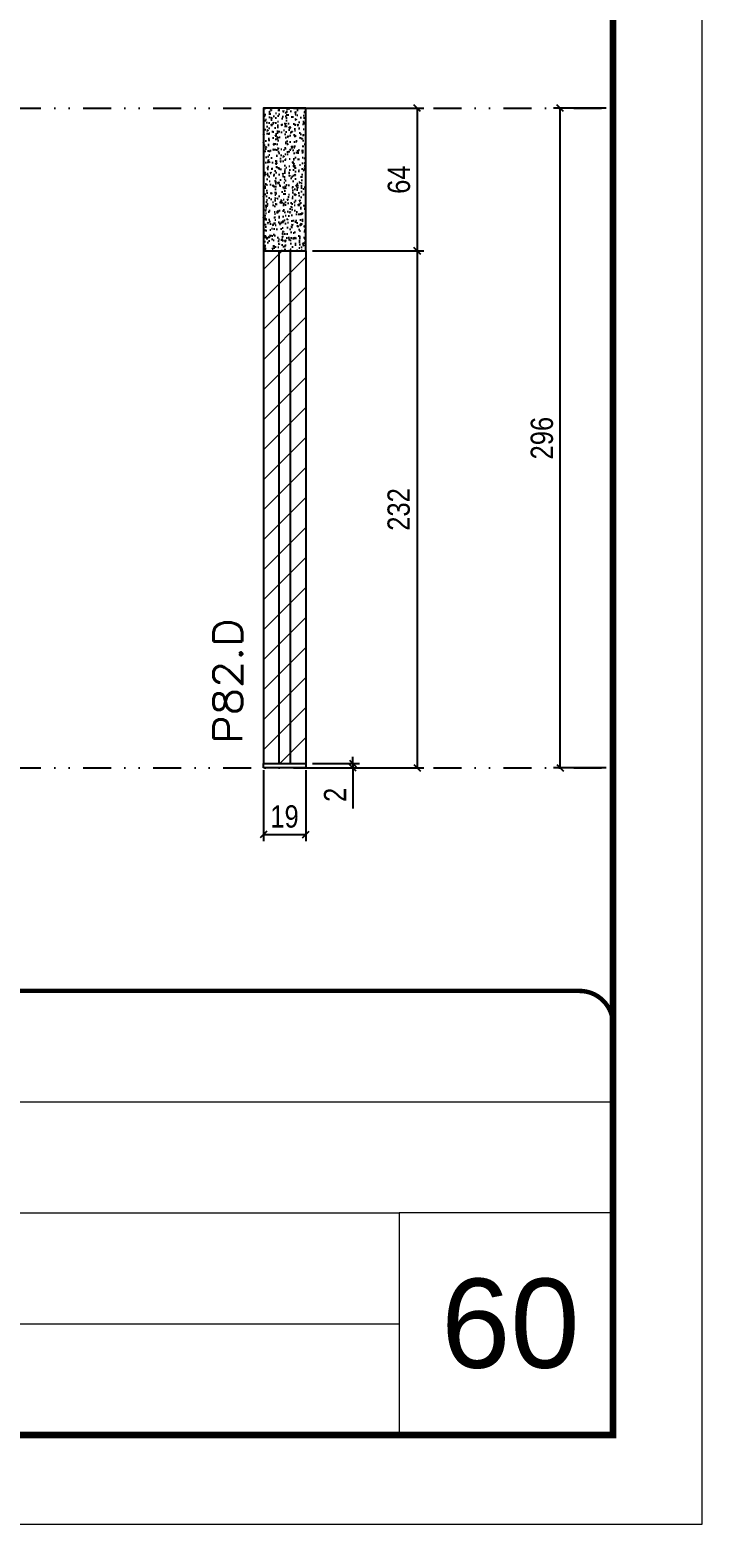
# Model space of a CAD drawing. Extents: x 14400 to 27878, y -21631 to 6985.
# Drawn here: x 20352 to 20653, y -10145 to -9475 of the extents above; entities that cross this region are included whole.
import ezdxf

# ---------------------------------------------------------------- set-up
doc = ezdxf.new("R2010")
doc.units = 0
for name, pattern in [('CONTINUO', [0]), ('DASHED', [0.75, 0.5, -0.25]), ('DIVIDE2', [0.625, 0.25, -0.125, 0, -0.125, 0, -0.125])]:
    doc.linetypes.add(name, pattern=pattern)
for name, color, linetype, lineweight in [('CARIMBO', 255, 'Continuous', 9), ('Folhas', 255, 'Continuous', 9), ('Hachura', 251, 'Continuous', 9), ('SARRAFO DE PRESSAO', 251, 'DASHED', 9), ('Texto Seção', 7, 'Continuous', 15)]:
    doc.layers.add(name, color=color, linetype=linetype, lineweight=lineweight)
for name, color, linetype in [('COTA', 241, 'Continuous'), ('Nível', 160, 'Continuous'), ('Painéis', 200, 'Continuous'), ('SARR_2.2x7', 40, 'Continuous')]:
    doc.layers.add(name, color=color, linetype=linetype)
doc.styles.add('ARIAL', font='arial.ttf')
doc.styles.add('COTA TECNICA', font='techl___.ttf', dxfattribs={"height": 10})
doc.styles.add('COTA TECNICA-50', font='techl___.ttf', dxfattribs={"height": 10})
doc.styles.add('REGUA-120', font='ROMANS.shx', dxfattribs={"height": 15})
doc.dimstyles.new('COTA PAINEL-50', dxfattribs={"dimtxt": 10, "dimasz": 3, "dimexe": 3, "dimexo": 3, "dimgap": 3, "dimtad": 1, "dimdec": 1, "dimzin": 12, "dimdsep": 46, "dimtxsty": 'COTA TECNICA-50', "dimblk1": 'OBLIQUE', "dimblk2": 'OBLIQUE', "dimsah": 1, "dimcen": 0.9, "dimclrd": 4, "dimclre": 4, "dimclrt": 240, "dimadec": 1, "dimazin": 3, "dimtfac": 1, "dimtdec": 1, "dimtmove": 0, "dimatfit": 3, "dimfxl": 1, "dimtolj": 1, "dimtzin": 12, "dimarcsym": 0})
doc.dimstyles.new('PAINEL', dxfattribs={"dimtxt": 10, "dimasz": 3, "dimexe": 3, "dimexo": 3, "dimgap": 3, "dimtad": 1, "dimdec": 1, "dimzin": 12, "dimdsep": 46, "dimtxsty": 'COTA TECNICA', "dimblk1": 'OBLIQUE', "dimblk2": 'OBLIQUE', "dimsah": 1, "dimcen": 0.9, "dimclrd": 4, "dimclre": 4, "dimclrt": 240, "dimadec": 1, "dimazin": 3, "dimtfac": 1, "dimtdec": 1, "dimtmove": 0, "dimatfit": 3, "dimfxl": 1, "dimtolj": 1, "dimtzin": 12, "dimarcsym": 0})

# ---------------------------------------------------------------- blocks, each defined once
blk = doc.blocks.new('9999999999')
at = {"color": 30, "linetype": 'CONTINUO'}
for p, q in [((98564.56, 34379.64), (99583.98, 34379.64)), ((98564.56, 34329.83), (99487.98, 34329.83)), ((99583.98, 34329.83), (99487.98, 34329.83)), ((99487.98, 34329.83), (99487.98, 34230.21)), ((98564.56, 34280.02), (99487.98, 34280.02))]:
    blk.add_line(p, q, dxfattribs=at)
at = {"color": 30, "linetype": 'CONTINUO', "const_width": 2}
blk.add_lwpolyline([(99583.98, 34230.21), (99583.98, 34414.45, 0.414214), (99568.98, 34429.45), (98228.98, 34429.45, 0.414214), (98213.98, 34414.45), (98213.98, 34245.21, 0.414214), (98228.98, 34230.21), (99583.98, 34230.21)], format="xyb", dxfattribs=at)
at = {"layer": 'Folhas'}
blk.add_lwpolyline([(98138.98, 34190.21), (99623.98, 34190.21), (99623.98, 35240.21), (98138.98, 35240.21)], close=True, dxfattribs=at)
at = {"layer": 'Folhas', "color": 30, "const_width": 3}
blk.add_lwpolyline([(98213.98, 34230.21), (99583.98, 34230.21), (99583.98, 35200.21), (98213.98, 35200.21)], close=True, dxfattribs=at)
blk = doc.blocks.new('_Oblique')
at = {"color": 0, "linetype": 'ByBlock', "lineweight": -2}
blk.add_line((-0.5, -0.5), (0.5, 0.5), dxfattribs=at)
blk = doc.blocks.new('*D2428')
at = {"layer": 'COTA', "color": 4, "lineweight": -2, "transparency": 16777216}
for p, q in [((20610.47, -9510.04), (20586.74, -9510.04)), ((20589.74, -9806.04), (20589.74, -9510.04)), ((20610.47, -9806.04), (20586.74, -9806.04))]:
    blk.add_line(p, q, dxfattribs=at)
at = {"layer": 'Defpoints', "color": 0, "transparency": 16777216}
for p in [(20589.74, -9510.04), (20613.47, -9510.04), (20613.47, -9806.04)]:
    blk.add_point(p, dxfattribs=at)
at = {"layer": 'COTA', "color": 4, "lineweight": -2, "transparency": 16777216, "xscale": 3, "yscale": 3, "zscale": 3}
for p, rotation in [((20589.74, -9510.04), 90), ((20589.74, -9806.04), 270)]:
    blk.add_blockref('_Oblique', p, dxfattribs=dict(at, rotation=rotation))
at = {"layer": 'COTA', "color": 240, "transparency": 16777216, "insert": (20581.6, -9658.04), "char_height": 10, "attachment_point": 5, "rotation": 90, "style": 'COTA TECNICA'}
blk.add_mtext('\\A1;296', dxfattribs=at)
blk = doc.blocks.new('*D2435')
at = {"layer": 'COTA', "color": 4, "lineweight": -2, "transparency": 16777216}
for p, q in [((20456.54, -9807.04), (20456.54, -9838.94)), ((20475.54, -9807.04), (20475.54, -9838.94)), ((20456.54, -9835.94), (20475.54, -9835.94))]:
    blk.add_line(p, q, dxfattribs=at)
at = {"layer": 'Defpoints', "color": 0, "transparency": 16777216}
for p in [(20456.54, -9804.04), (20475.54, -9804.04), (20475.54, -9835.94)]:
    blk.add_point(p, dxfattribs=at)
at = {"layer": 'COTA', "color": 4, "lineweight": -2, "transparency": 16777216, "xscale": 3, "yscale": 3, "zscale": 3, "rotation": 180}
blk.add_blockref('_Oblique', (20456.54, -9835.94), dxfattribs=at)
at = {"layer": 'COTA', "color": 4, "lineweight": -2, "transparency": 16777216, "xscale": 3, "yscale": 3, "zscale": 3}
blk.add_blockref('_Oblique', (20475.54, -9835.94), dxfattribs=at)
at = {"layer": 'COTA', "color": 240, "transparency": 16777216, "insert": (20466.04, -9827.85), "char_height": 10, "attachment_point": 5, "style": 'COTA TECNICA'}
blk.add_mtext('\\A1;19', dxfattribs=at)
blk = doc.blocks.new('*D2436')
at = {"layer": 'COTA', "color": 4, "lineweight": -2, "transparency": 16777216}
for p, q in [((20496.73, -9804.04), (20496.73, -9801.04)), ((20478.54, -9804.04), (20499.73, -9804.04)), ((20478.54, -9806.04), (20499.73, -9806.04)), ((20496.73, -9804.04), (20496.73, -9806.04)), ((20496.73, -9806.04), (20496.73, -9824.15))]:
    blk.add_line(p, q, dxfattribs=at)
at = {"layer": 'Defpoints', "color": 0, "transparency": 16777216}
for p in [(20475.54, -9804.04), (20475.54, -9806.04), (20496.73, -9804.04)]:
    blk.add_point(p, dxfattribs=at)
at = {"layer": 'COTA', "color": 4, "lineweight": -2, "transparency": 16777216, "xscale": 3, "yscale": 3, "zscale": 3}
for p, rotation in [((20496.73, -9804.04), 270), ((20496.73, -9806.04), 90)]:
    blk.add_blockref('_Oblique', p, dxfattribs=dict(at, rotation=rotation))
at = {"layer": 'COTA', "color": 240, "transparency": 16777216, "insert": (20488.73, -9818.1), "char_height": 10, "attachment_point": 5, "rotation": 90, "style": 'COTA TECNICA-50'}
blk.add_mtext('\\A1;2', dxfattribs=at)
blk = doc.blocks.new('*D2438')
at = {"layer": 'COTA', "color": 4, "linetype": 'ByBlock', "lineweight": -2, "transparency": 16777216}
for p, q in [((20478.54, -9510.04), (20528.53, -9510.04)), ((20525.53, -9510.04), (20525.53, -9574.04)), ((20478.54, -9574.04), (20528.53, -9574.04))]:
    blk.add_line(p, q, dxfattribs=at)
at = {"layer": 'Defpoints', "color": 0, "linetype": 'ByBlock', "transparency": 16777216}
for p in [(20475.54, -9510.04), (20475.54, -9574.04), (20525.53, -9574.04)]:
    blk.add_point(p, dxfattribs=at)
at = {"layer": 'COTA', "color": 4, "linetype": 'ByBlock', "lineweight": -2, "transparency": 16777216, "xscale": 3, "yscale": 3, "zscale": 3}
for p, rotation in [((20525.53, -9510.04), 90), ((20525.53, -9574.04), 270)]:
    blk.add_blockref('_Oblique', p, dxfattribs=dict(at, rotation=rotation))
at = {"layer": 'COTA', "color": 240, "linetype": 'ByBlock', "transparency": 16777216, "insert": (20517.43, -9542.04), "char_height": 10, "attachment_point": 5, "rotation": 90, "style": 'COTA TECNICA'}
blk.add_mtext('\\A1;64', dxfattribs=at)
blk = doc.blocks.new('*D2437')
at = {"layer": 'COTA', "color": 4, "lineweight": -2, "transparency": 16777216}
for p, q in [((20478.54, -9574.04), (20528.53, -9574.04)), ((20525.53, -9574.04), (20525.53, -9806.04)), ((20478.54, -9806.04), (20528.53, -9806.04))]:
    blk.add_line(p, q, dxfattribs=at)
at = {"layer": 'Defpoints', "color": 0, "transparency": 16777216}
for p in [(20475.54, -9574.04), (20475.54, -9806.04), (20525.53, -9806.04)]:
    blk.add_point(p, dxfattribs=at)
at = {"layer": 'COTA', "color": 4, "lineweight": -2, "transparency": 16777216, "xscale": 3, "yscale": 3, "zscale": 3}
for p, rotation in [((20525.53, -9574.04), 90), ((20525.53, -9806.04), 270)]:
    blk.add_blockref('_Oblique', p, dxfattribs=dict(at, rotation=rotation))
at = {"layer": 'COTA', "color": 240, "transparency": 16777216, "insert": (20517.31, -9690.04), "char_height": 10, "attachment_point": 5, "rotation": 90, "style": 'COTA TECNICA'}
blk.add_mtext('\\A1;232', dxfattribs=at)

msp = doc.modelspace()

# ---------------------------------------------------------------- hatches: boundary and pattern name
at = {"layer": 'COTA'}
h = msp.add_hatch(dxfattribs=at)
h.set_pattern_fill('AR-CONC', color=256, scale=0.03)
h.set_pattern_definition([(50, (4773.675, -13822.9013), (5.4655401, -0.4781726), [0.5715, -6.2865]), (355, (4773.675, -13822.9013), (-1.0573026, 5.7317054), [0.4572, -5.0292175]), (100.451445, (4774.1304, -13822.941), (4.4082374, 5.2535326), [0.4857003, -5.3427073]), (46.1842, (4773.675, -13821.377), (8.1323712, -1.2612698), [0.85725, -9.42975]), (96.63556, (4774.353, -13821.4824), (7.122124, 7.4227837), [0.7285507, -8.0140682]), (351.18415, (4773.675, -13821.377), (7.122124, 7.4227837), [0.685799, -7.543792]), (21, (4774.437, -13821.7583), (4.5484317, -3.067956), [0.5715, -6.2865]), (326, (4774.437, -13821.7583), (1.8540609, 5.525639), [0.4572, -5.0292]), (71.451445, (4774.816, -13822.014), (6.4024926, 2.457683), [0.4857003, -5.3426981]), (37.5, (4773.675, -13822.9013), (0.0926581, 2.53665117), [0, -4.96824, 0, -5.1054, 0, -5.04825]), (7.5, (4773.675, -13822.9013), (2.00458988, 3.00541724), [0, -2.91084, 0, -4.85394, 0, -1.92405]), (327.5, (4771.9757, -13822.9013), (4.06771786, -0.17186232), [0, -1.905, 0, -5.9436, 0, -7.8867]), (317.5, (4771.2137, -13822.9013), (4.44387544, 0.7627947), [0, -2.4765, 0, -3.94716, 0, -5.6007])])
h.paths.add_polyline_path([(20475.54, -9510.04), (20456.54, -9510.04), (20456.54, -9574.04), (20475.54, -9574.04)])
at = {"layer": 'Hachura', "linetype": 'ByBlock'}
h = msp.add_hatch(dxfattribs=at)
h.set_pattern_fill('ANSI31', color=256, scale=3)
h.paths.add_polyline_path([(20475.54, -9574.04), (20456.54, -9574.04), (20456.54, -9804.04), (20475.54, -9804.04)])

# ---------------------------------------------------------------- linework, layer by layer
at = {"layer": 'COTA', "linetype": 'ByBlock'}
msp.add_lwpolyline([(20456.54, -9574.04), (20475.54, -9574.04), (20475.54, -9510.04), (20456.54, -9510.04)], close=True, dxfattribs=at)
at = {"layer": 'Nível', "color": 4, "linetype": 'DIVIDE2', "ltscale": 50}
for p, q in [((19243.47, -9510.04), (20613.47, -9510.04)), ((19243.47, -9806.04), (20613.47, -9806.04))]:
    msp.add_line(p, q, dxfattribs=at)
at = {"layer": 'Painéis'}
for p, q in [((20456.54, -9574.04), (20456.54, -9804.04)), ((20456.54, -9574.04), (20475.54, -9574.04)), ((20475.54, -9574.04), (20475.54, -9804.04)), ((20456.54, -9804.04), (20475.54, -9804.04)), ((20456.54, -9804.04), (20475.54, -9804.04)), ((20456.54, -9806.04), (20456.54, -9804.04)), ((20475.54, -9806.04), (20456.54, -9806.04)), ((20475.54, -9804.04), (20475.54, -9806.04))]:
    msp.add_line(p, q, dxfattribs=at)
at = {"layer": 'SARR_2.2x7'}
for p, q in [((20463.54, -9574.04), (20463.54, -9804.04)), ((20468.54, -9574.04), (20468.54, -9804.04))]:
    msp.add_line(p, q, dxfattribs=at)

# ---------------------------------------------------------------- block references
at = {"layer": 'SARRAFO DE PRESSAO', "color": 6, "linetype": 'ByBlock'}
msp.add_blockref('9999999999', (-78970.51, -44335.53), dxfattribs=at)

# ---------------------------------------------------------------- texts
at = {"layer": 'CARIMBO', "style": 'ARIAL'}
msp.add_text('60', height=40, dxfattribs=at).set_placement((20536.33, -10075.18))
at = {"layer": 'Texto Seção', "style": 'REGUA-120', "width": 1.1}
msp.add_text('P82.D', height=13, rotation=90, dxfattribs=at).set_placement((20447.09, -9795.28))

# ---------------------------------------------------------------- dimensions: what is measured, and where the dimension line sits
at = {"layer": 'COTA', "linetype": 'ByBlock'}
dim = msp.add_linear_dim(base=(20525.53, -9574.04), p1=(20475.54, -9510.04), p2=(20475.54, -9574.04), angle=90, dimstyle='PAINEL', dxfattribs=at)
dim.commit()
dim.dimension.update_dxf_attribs({"geometry": '*D2438', "text_midpoint": (20517.43, -9542.04)})
at = {"layer": 'COTA'}
for base, p1, p2, picture, middle in [((20589.74, -9510.04), (20613.47, -9806.04), (20613.47, -9510.04), '*D2428', (20581.6, -9658.04)), ((20525.53, -9806.04), (20475.54, -9574.04), (20475.54, -9806.04), '*D2437', (20517.31, -9690.04))]:
    dim = msp.add_linear_dim(base=base, p1=p1, p2=p2, angle=90, dimstyle='PAINEL', dxfattribs=at)
    dim.commit()
    dim.dimension.update_dxf_attribs({"geometry": picture, "text_midpoint": middle})
dim = msp.add_linear_dim(base=(20496.73, -9804.04), p1=(20475.54, -9806.04), p2=(20475.54, -9804.04), angle=90, dimstyle='COTA PAINEL-50', dxfattribs=at)
dim.commit()
dim.dimension.update_dxf_attribs({"geometry": '*D2436', "text_midpoint": (20496.73, -9818.1), "dimtype": 160})
dim = msp.add_linear_dim(base=(20475.54, -9835.94), p1=(20456.54, -9804.04), p2=(20475.54, -9804.04), dimstyle='PAINEL', override={"dimarcsym": 2}, dxfattribs=at)
dim.commit()
dim.dimension.update_dxf_attribs({"geometry": '*D2435', "text_midpoint": (20466.04, -9827.85)})

doc.saveas('drawing.dxf')
